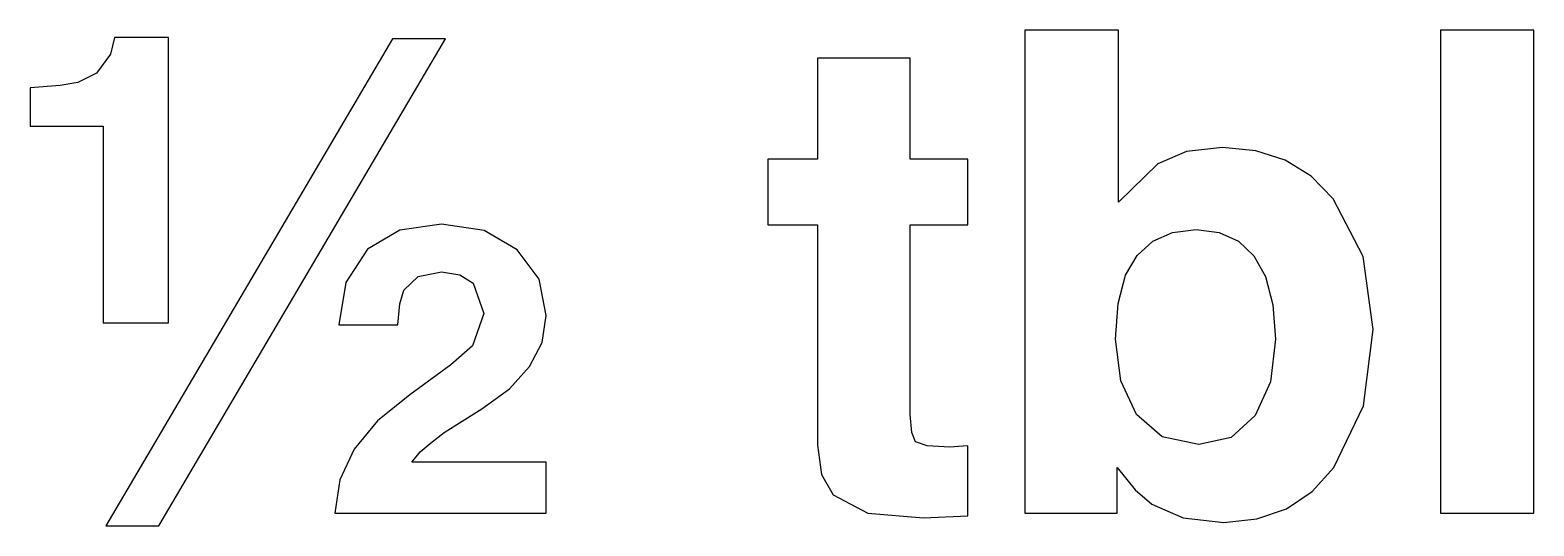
# Model space of a CAD drawing. Extents: x 0.02 to 2.26, y 0.46 to 1.2.
import ezdxf

# ---------------------------------------------------------------- set-up
doc = ezdxf.new("R2010")
doc.units = 0
doc.layers.get('0').update_dxf_attribs({"linetype": 'CONTINUOUS'})

msp = doc.modelspace()

# ---------------------------------------------------------------- linework, layer by layer
at = {"color": 0}
for p, q in [((0.148872, 1.18886), (0.143012, 1.16368)), ((0.22895, 1.18886), (0.148872, 1.18886)), ((0.22895, 0.763943), (0.22895, 1.18886)), ((1.64393, 1.19971), (1.50483, 1.19971)), ((1.50483, 1.19971), (1.50483, 0.480957)), ((1.64393, 0.943847), (1.64393, 1.19971)), ((2.26292, 1.19971), (2.12381, 1.19971)), ((2.12381, 1.19971), (2.12381, 0.480957)), ((2.26292, 0.480957), (2.26292, 1.19971)), ((0.562933, 1.18669), (0.136068, 0.46186)), ((0.214844, 0.46186), (0.641928, 1.18669)), ((0.641928, 1.18669), (0.562933, 1.18669)), ((0.143012, 1.16368), (0.121962, 1.13569)), ((1.33398, 1.15782), (1.19596, 1.15782)), ((1.19596, 1.15782), (1.19596, 1.00787)), ((1.33398, 1.00787), (1.33398, 1.15782)), ((0.093967, 1.1218), (0.067817, 1.11708)), ((0.121962, 1.13569), (0.093967, 1.1218)), ((0.067817, 1.11708), (0.023003, 1.11377)), ((0.023003, 1.11377), (0.023003, 1.05691)), ((0.023003, 1.05691), (0.131944, 1.05691)), ((0.131944, 1.05691), (0.131944, 0.763943)), ((1.74561, 1.01883), (1.70296, 1.00092)), ((1.79889, 1.02479), (1.74561, 1.01883)), ((1.84847, 1.02013), (1.79889, 1.02479)), ((1.89258, 1.00597), (1.84847, 1.02013)), ((1.19596, 1.00787), (1.12196, 1.00787)), ((1.12196, 1.00787), (1.12196, 0.909776)), ((1.41992, 1.00787), (1.33398, 1.00787)), ((1.41992, 0.909776), (1.41992, 1.00787)), ((1.70296, 1.00092), (1.64393, 0.943847)), ((1.93099, 0.98226), (1.89258, 1.00597)), ((1.96382, 0.948839), (1.93099, 0.98226)), ((2.00874, 0.862631), (1.96382, 0.948839)), ((0.573731, 0.901747), (0.525825, 0.873753)), ((0.63585, 0.910861), (0.573731, 0.901747)), ((0.699436, 0.901258), (0.63585, 0.910861)), ((0.748697, 0.872885), (0.699436, 0.901258)), ((1.12196, 0.909776), (1.19596, 0.909776)), ((1.19596, 0.909776), (1.19596, 0.581868)), ((1.33398, 0.627875), (1.33398, 0.909776)), ((1.33398, 0.909776), (1.41992, 0.909776)), ((1.69531, 0.885742), (1.72456, 0.898546)), ((1.72456, 0.898546), (1.75982, 0.902832)), ((1.75982, 0.902832), (1.79428, 0.898546)), ((1.79428, 0.898546), (1.82292, 0.885471)), ((0.525825, 0.873753), (0.493489, 0.82411)), ((1.67204, 0.864475), (1.69531, 0.885742)), ((1.82292, 0.885471), (1.84576, 0.863661)), ((0.781196, 0.829156), (0.748697, 0.872885)), ((1.65479, 0.834907), (1.67204, 0.864475)), ((1.84576, 0.863661), (1.8629, 0.832954)), ((2.02371, 0.753961), (2.00874, 0.862631)), ((0.579861, 0.812771), (0.601074, 0.833117)), ((0.601074, 0.833117), (0.63585, 0.839899)), ((0.63585, 0.839899), (0.663086, 0.835503)), ((0.663086, 0.835503), (0.682725, 0.822971)), ((0.791883, 0.774794), (0.781196, 0.829156)), ((1.64356, 0.792697), (1.65479, 0.834907)), ((1.8629, 0.832954), (1.87414, 0.790907)), ((0.493489, 0.82411), (0.482856, 0.760906)), ((0.573839, 0.792481), (0.579861, 0.812771)), ((0.682725, 0.822971), (0.698785, 0.777832)), ((0.570747, 0.760906), (0.573839, 0.792481)), ((1.63981, 0.739854), (1.64356, 0.792697)), ((1.87414, 0.790907), (1.87788, 0.739854)), ((0.131944, 0.763943), (0.22895, 0.763943)), ((0.698785, 0.777832), (0.681858, 0.729872)), ((0.785699, 0.734646), (0.791883, 0.774794)), ((0.482856, 0.760906), (0.570747, 0.760906)), ((1.6474, 0.677951), (1.63981, 0.739854)), ((1.87788, 0.739854), (1.87039, 0.676215)), ((2.00885, 0.640517), (2.02371, 0.753961)), ((0.681858, 0.729872), (0.649631, 0.701335)), ((0.76671, 0.698839), (0.785699, 0.734646)), ((0.649631, 0.701335), (0.588758, 0.656956)), ((0.736925, 0.665907), (0.76671, 0.698839)), ((1.67085, 0.627875), (1.6474, 0.677951)), ((1.87039, 0.676215), (1.84793, 0.625922)), ((0.588758, 0.656956), (0.540256, 0.618326)), ((0.695747, 0.635906), (0.736925, 0.665907)), ((0.658854, 0.612901), (0.695747, 0.635906)), ((1.3361, 0.601019), (1.33398, 0.627875)), ((1.7091, 0.594183), (1.67085, 0.627875)), ((1.9649, 0.548882), (2.00885, 0.640517)), ((0.540256, 0.618326), (0.505479, 0.576064)), ((0.639757, 0.600965), (0.658854, 0.612901)), ((1.84793, 0.625922), (1.81179, 0.593533)), ((0.60395, 0.571886), (0.621744, 0.58686)), ((0.621744, 0.58686), (0.639757, 0.600965)), ((1.34201, 0.58686), (1.3361, 0.601019)), ((1.35921, 0.581), (1.34201, 0.58686)), ((1.76394, 0.582954), (1.7091, 0.594183)), ((1.81179, 0.593533), (1.76394, 0.582954)), ((0.505479, 0.576064), (0.484321, 0.530219)), ((0.591797, 0.556912), (0.60395, 0.571886)), ((1.19596, 0.581868), (1.20182, 0.538519)), ((1.39301, 0.578831), (1.35921, 0.581)), ((1.40582, 0.579915), (1.39301, 0.578831)), ((1.41992, 0.581), (1.40582, 0.579915)), ((1.41992, 0.477051), (1.41992, 0.581)), ((0.791883, 0.556912), (0.591797, 0.556912)), ((0.791883, 0.480957), (0.791883, 0.556912)), ((1.20182, 0.538519), (1.21897, 0.507867)), ((1.64199, 0.480957), (1.64199, 0.548882)), ((1.64199, 0.548882), (1.66894, 0.515408)), ((1.93257, 0.512967), (1.9649, 0.548882)), ((0.484321, 0.530219), (0.476779, 0.480957)), ((1.66894, 0.515408), (1.69385, 0.493978)), ((1.21897, 0.507867), (1.27067, 0.480849)), ((1.69385, 0.493978), (1.74056, 0.473796)), ((1.89442, 0.487414), (1.93257, 0.512967)), ((0.476779, 0.480957), (0.791883, 0.480957)), ((1.27067, 0.480849), (1.35395, 0.474012)), ((1.35395, 0.474012), (1.41992, 0.477051)), ((1.50483, 0.480957), (1.64199, 0.480957)), ((1.74056, 0.473796), (1.80083, 0.467068)), ((1.80083, 0.467068), (1.85042, 0.472168)), ((1.85042, 0.472168), (1.89442, 0.487414)), ((2.12381, 0.480957), (2.26292, 0.480957)), ((0.136068, 0.46186), (0.214844, 0.46186))]:
    msp.add_line(p, q, dxfattribs=at)

doc.saveas('drawing.dxf')
